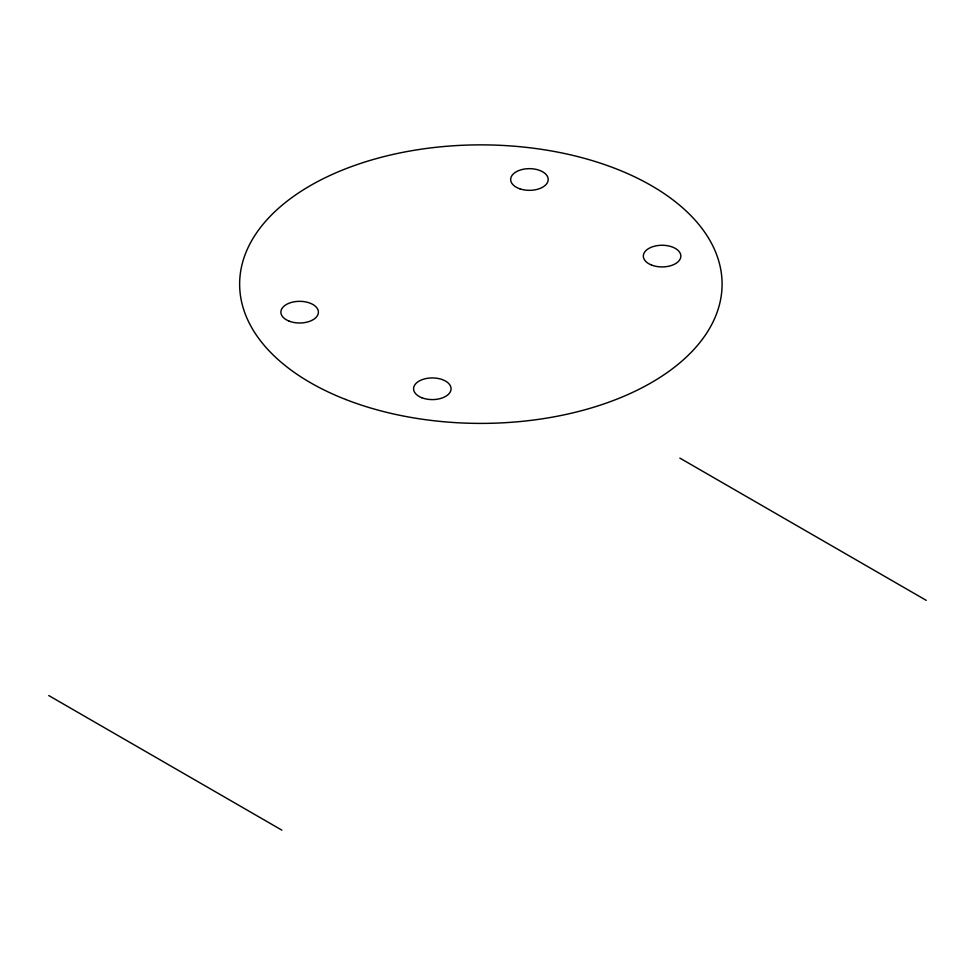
<?xml version="1.0" encoding="UTF-8"?>
<svg xmlns="http://www.w3.org/2000/svg" width="975" height="975" viewBox="0 0 975 975"><rect width="100%" height="100%" fill="white"/><g stroke="black" fill="none" stroke-linecap="round" stroke-linejoin="round"><path stroke-width="1.46" d="M679.868 458.104L926.25 600.356M48.75 695.553L281.86 830.139M345.662 399.47A241.227 139.267 0 0 0 721.476 294.06A241.227 139.267 0 0 0 375.46 158.864A241.227 139.267 0 0 0 345.662 399.47M651.58 265.066A18.757 10.835 0 0 0 680.806 256.864A18.757 10.835 0 0 0 653.896 246.346A18.757 10.835 0 0 0 651.58 265.066M520.041 188.882A18.757 10.835 0 0 0 548.194 179.498A18.757 10.835 0 0 0 520.041 170.113A18.757 10.835 0 0 0 520.041 188.882M289.124 321.141A18.757 10.835 0 0 0 318.35 312.938A18.757 10.835 0 0 0 291.44 302.421A18.757 10.835 0 0 0 289.124 321.141M421.785 397.727A18.757 10.835 0 0 0 451.023 389.537A18.757 10.835 0 0 0 424.113 379.019A18.757 10.835 0 0 0 421.785 397.727"/></g></svg>
